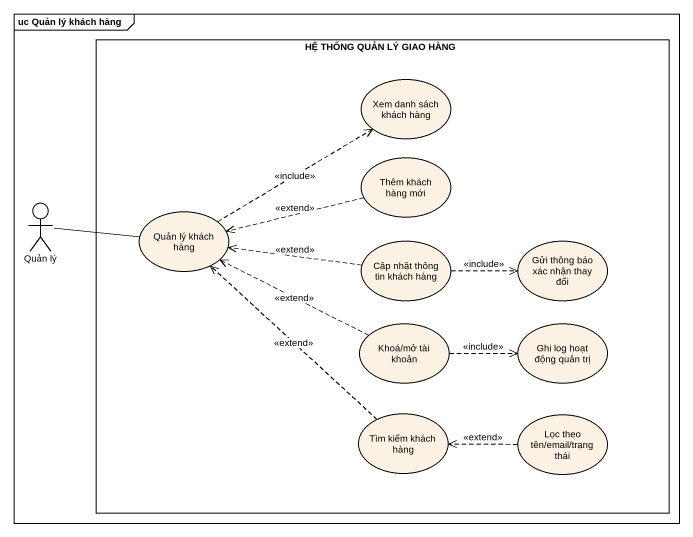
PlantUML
@startuml
mainframe uc Quản lý khách hàng
rectangle "HỆ THỐNG QUẢN LÝ GIAO HÀNG" as HỆ_THỐNG_QUẢN_LÝ_GIAO_HÀNG {
  usecase "Xem danh sách khách hàng" as Xem_danh_sách_khách_hàng
  usecase "Thêm khách hàng mới" as Thêm_khách_hàng_mới
  usecase "Quản lý khách hàng" as Quản_lý_khách_hàng
  usecase "Cập nhật thông tin khách hàng" as Cập_nhật_thông_tin_khách
  usecase "Gửi thông báo xác nhận thay đổi" as Gửi_thông_báo_xác_nhận_thay
  usecase "Khoá/mở tài khoản" as Khoá_mở_tài_khoản
  usecase "Ghi log hoạt động quản trị" as Ghi_log_hoạt_động_quản_trị
  usecase "Tìm kiếm khách hàng" as Tìm_kiếm_khách_hàng
  usecase "Lọc theo tên/email/trạng thái" as Lọc_theo_tên_email_trạng
}
actor "Quản lý" as Quản_lý
Thêm_khách_hàng_mới .left.> Quản_lý_khách_hàng : <<extend>>
Quản_lý -right- Quản_lý_khách_hàng
Quản_lý_khách_hàng .right.> Xem_danh_sách_khách_hàng : <<include>>
Cập_nhật_thông_tin_khách .left.> Quản_lý_khách_hàng : <<extend>>
Cập_nhật_thông_tin_khách .right.> Gửi_thông_báo_xác_nhận_thay : <<include>>
Khoá_mở_tài_khoản .left.> Quản_lý_khách_hàng : <<extend>>
Khoá_mở_tài_khoản .right.> Ghi_log_hoạt_động_quản_trị : <<include>>
Tìm_kiếm_khách_hàng .up.> Quản_lý_khách_hàng : <<extend>>
Lọc_theo_tên_email_trạng .left.> Tìm_kiếm_khách_hàng : <<extend>>
@enduml
